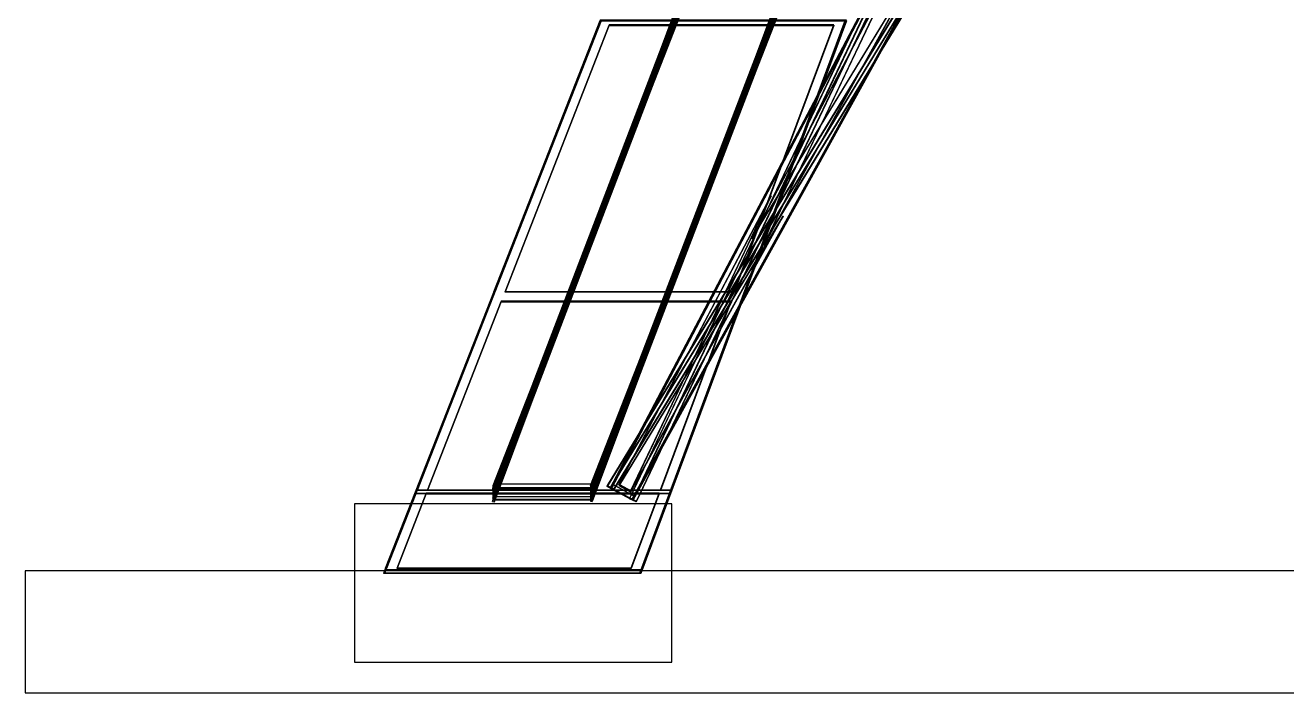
# Model space of a CAD drawing. Header units: millimetres. Extents: x -48000 to 1060615, y -2000 to 333000.
# Drawn here: x -48000 to -27314, y -2000 to 8958 of the extents above; entities that cross this region are included whole.
import ezdxf

# ---------------------------------------------------------------- set-up
doc = ezdxf.new("R2010")
doc.units = ezdxf.units.MM
doc.layers.add('D-STR-BASE', color=7, linetype='Continuous', lineweight=25)
doc.layers.add('D-STR-STRC', color=7, linetype='Continuous', lineweight=25)

msp = doc.modelspace()

# ---------------------------------------------------------------- linework, layer by layer
at = {"layer": 'D-STR-BASE'}
for points in [[(-42600, -1500), (-37400, -1500), (-37400, 1100), (-42600, 1100)], [(-42600, -1500), (-37400, -1500), (-37400, 1100), (-42600, 1100)], [(-48000, -2000), (48000, -2000), (48000, 0), (-48000, 0)]]:
    msp.add_lwpolyline(points, close=True, dxfattribs=at)
at = {"layer": 'D-STR-STRC'}
for points in [[(-40336.57, 1141.91), (-36847.72, 10478.3)], [(-40335.2, 1193.04), (-36846.35, 10529.43)], [(-40328.31, 1364.45), (-36839.46, 10501.51)], [(-36839.46, 10501.51), (-40328.31, 1364.45)], [(-40328.31, 1354.96), (-36843.81, 10484.74)], [(-36843.81, 10484.74), (-40328.31, 1354.96)], [(-40306.25, 1132.5), (-36817.4, 10468.9)], [(-40304.89, 1183.63), (-36816.03, 10520.03)], [(-35242.88, 10483), (-38731.73, 1146.61)], [(-35241.51, 10534.13), (-38730.36, 1197.74)], [(-38708.31, 1364.45), (-35219.46, 10501.51)], [(-35219.46, 10501.51), (-38708.31, 1364.45)], [(-38708.31, 1354.96), (-35223.81, 10484.74)], [(-35223.81, 10484.74), (-38708.31, 1354.96)], [(-35212.56, 10473.6), (-38701.41, 1137.21)], [(-35211.19, 10524.73), (-38700.05, 1188.33)], [(-38403.81, 1364.45), (-33592.83, 10501.51)], [(-33592.83, 10501.51), (-38403.81, 1364.45)], [(-38386.21, 1354.96), (-33582.85, 10484.74)], [(-33582.85, 10484.74), (-38386.21, 1354.96)], [(-38091.46, 1183.63), (-33650.15, 10520.03)], [(-33648.12, 10524.73), (-38089.44, 1188.33)], [(-38087.41, 1193.04), (-33646.1, 10529.43)], [(-33644.08, 10534.13), (-38085.39, 1197.74)], [(-37982.91, 1132.5), (-33541.59, 10468.9)], [(-33539.57, 10473.6), (-37980.88, 1137.21)], [(-37978.86, 1141.91), (-33537.55, 10478.3)], [(-33535.52, 10483), (-37976.84, 1146.61)], [(-37010.76, 9852.22), (-40338.39, 1336.35)], [(-37005.76, 9913.1), (-40333.39, 1397.23)], [(-40328.31, 1174.61), (-36996.32, 9897.09)], [(-36996.32, 9897.09), (-40328.31, 1174.61)], [(-40328.31, 1165.12), (-37000.68, 9880.31)], [(-37000.68, 9880.31), (-40328.31, 1165.12)], [(-36980.43, 9842.84), (-40308.07, 1326.97)], [(-36975.43, 9903.72), (-40303.06, 1387.85)], [(-38733.55, 1341.04), (-35405.92, 9856.91)], [(-38728.55, 1401.92), (-35400.92, 9917.79)], [(-38708.31, 1174.61), (-35376.32, 9897.09)], [(-35376.32, 9897.09), (-38708.31, 1174.61)], [(-38708.31, 1165.12), (-35380.68, 9880.31)], [(-35380.68, 9880.31), (-38708.31, 1165.12)], [(-38703.23, 1331.66), (-35375.6, 9847.53)], [(-38698.23, 1392.54), (-35370.59, 9908.41)], [(-33277.86, 9903.72), (-38458.5, 1387.85)], [(-38456.47, 1392.54), (-33275.83, 9908.41)], [(-33273.8, 9913.1), (-38454.44, 1397.23)], [(-38452.41, 1401.92), (-33271.77, 9917.79)], [(-33174.57, 9842.84), (-38355.21, 1326.97)], [(-38353.18, 1331.66), (-33172.54, 9847.53)], [(-33170.51, 9852.22), (-38351.15, 1336.35)], [(-38349.12, 1341.04), (-33168.48, 9856.91)], [(-38051.75, 1174.61), (-33233.15, 9897.09)], [(-33233.15, 9897.09), (-38051.75, 1174.61)], [(-38034.15, 1165.12), (-33223.17, 9880.31)], [(-33223.17, 9880.31), (-38034.15, 1165.12)], [(-42122.47, -35.2), (-38571.54, 9035.2)], [(-42122.47, -35.2), (-38571.54, 9035.2)], [(-42102.47, -35.2), (-38551.54, 9035.2)], [(-37924.23, -35.2), (-34553.3, 9035.2)], [(-37904.23, -35.2), (-34533.3, 9035.2)], [(-37904.23, -35.2), (-34533.3, 9035.2)], [(-41609.39, 1273.6), (-41588.72, 1326.4)], [(-41609.39, 1273.6), (-41588.72, 1326.4)], [(-40327.34, 1364.33), (-40304.51, 1424.12)], [(-40304.51, 1424.12), (-40327.34, 1364.33)], [(-38709.28, 1364.33), (-38686.45, 1424.12)], [(-38686.45, 1424.12), (-38709.28, 1364.33)], [(-38403.59, 1364.33), (-38372.11, 1424.12)], [(-38403.59, 1364.33), (-38372.11, 1424.12)], [(-38372.11, 1424.12), (-38403.59, 1364.33)], [(-38372.11, 1424.12), (-38403.59, 1364.33)], [(-37418.53, 1273.6), (-37398.91, 1326.4)], [(-37418.53, 1273.6), (-37398.91, 1326.4)], [(-40327.34, 1165.24), (-40305.57, 1222.27)], [(-40305.57, 1222.27), (-40327.34, 1165.24)], [(-38709.28, 1165.24), (-38687.5, 1222.27)], [(-38687.5, 1222.27), (-38709.28, 1165.24)], [(-38034.37, 1165.24), (-38002.89, 1222.27)], [(-38034.37, 1165.24), (-38002.89, 1222.27)], [(-38002.89, 1222.27), (-38034.37, 1165.24)], [(-38002.89, 1222.27), (-38034.37, 1165.24)], [(-42121.77, -35.2), (-42101.1, 17.6)], [(-42121.77, -35.2), (-42101.1, 17.6)], [(-37904.94, -35.2), (-37885.31, 17.6)], [(-37904.94, -35.2), (-37885.31, 17.6)]]:
    msp.add_lwpolyline(points, dxfattribs=at)
for points in [[(-40328.31, 1165.12), (-40328.31, 1364.45), (-36839.46, 10501.51)], [(-40328.31, 1165.12), (-36839.46, 10501.51), (-37000.68, 9880.31)], [(-37000.68, 9880.31), (-36839.46, 10501.51), (-40328.31, 1364.45)], [(-36985.54, 9875.4), (-36824.32, 10496.6), (-40313.17, 1359.54)], [(-40313.16, 1160.23), (-36824.31, 10496.62), (-36985.53, 9875.42)], [(-40313.15, 1160.61), (-40313.15, 1359.94), (-36824.3, 10497.01)], [(-35234.61, 10506.02), (-38723.47, 1169.63), (-38723.47, 1368.96)], [(-35234.6, 10506.41), (-35395.82, 9885.2), (-38723.46, 1170.01)], [(-38723.45, 1369.36), (-35395.81, 9885.22), (-35234.59, 10506.43)], [(-38708.31, 1364.45), (-35380.68, 9880.31), (-35219.46, 10501.51)], [(-35219.46, 10501.51), (-35380.68, 9880.31), (-38708.31, 1165.12)], [(-35219.46, 10501.51), (-38708.31, 1165.12), (-38708.31, 1364.45)], [(-38036.58, 1160.61), (-38406.24, 1359.94), (-33595.26, 10497.01)], [(-33224.82, 9875.4), (-33594.48, 10496.6), (-38405.46, 1359.54)], [(-38403.81, 1364.45), (-33223.17, 9880.31), (-33592.83, 10501.51)], [(-38034.15, 1165.12), (-38403.81, 1364.45), (-33592.83, 10501.51)], [(-33592.83, 10501.51), (-38034.15, 1165.12), (-38403.81, 1364.45)], [(-33223.17, 9880.31), (-33592.83, 10501.51), (-38403.81, 1364.45)], [(-38402.16, 1369.36), (-33221.52, 9885.22), (-33591.18, 10506.43)], [(-33590.4, 10506.02), (-38031.72, 1169.63), (-38401.38, 1368.96)], [(-38035.76, 1160.23), (-33594.45, 10496.62), (-33224.79, 9875.42)], [(-38034.15, 1165.12), (-33592.83, 10501.51), (-33223.17, 9880.31)], [(-33592.83, 10501.51), (-33223.17, 9880.31), (-38034.15, 1165.12)], [(-33591.22, 10506.41), (-33221.56, 9885.2), (-38032.53, 1170.01)], [(-38747.78, 5349.83), (-36933.58, 10204.76), (-37017.41, 9881.73)], [(-37017.37, 9885.1), (-36933.54, 10208.12), (-38747.74, 5456.85)], [(-38732.64, 5344.94), (-36918.43, 10199.87), (-37002.27, 9876.84)], [(-37002.23, 9880.19), (-36918.4, 10203.21), (-38732.6, 5451.94)], [(-35328.73, 10209.65), (-35412.56, 9886.63), (-37142.93, 5354.73)], [(-37142.88, 5461.76), (-35412.51, 9890.01), (-35328.67, 10213.03)], [(-35313.58, 10204.76), (-35397.41, 9881.73), (-37127.78, 5349.83)], [(-37127.74, 5456.85), (-35397.37, 9885.1), (-35313.54, 10208.12)], [(-33392.16, 9880.19), (-33584.38, 10203.21), (-36086.09, 5451.94)], [(-36084.44, 5456.85), (-33390.51, 9885.1), (-33582.73, 10208.12)], [(-33390.51, 9885.1), (-33582.73, 10208.12), (-36084.44, 5456.85)], [(-36082.79, 5461.76), (-33388.86, 9890.01), (-33581.08, 10213.03)], [(-35887.8, 5344.94), (-33578.32, 10199.87), (-33386.09, 9876.84)], [(-35886.19, 5349.83), (-33576.7, 10204.76), (-33384.48, 9881.73)], [(-33576.7, 10204.76), (-33384.48, 9881.73), (-35886.19, 5349.83)], [(-33575.09, 10209.65), (-33382.86, 9886.63), (-35884.57, 5354.73)], [(-37000.68, 9880.31), (-40328.31, 1364.45), (-40328.31, 1165.12)], [(-36985.5, 9875.85), (-40313.13, 1359.98), (-40313.13, 1160.66)], [(-38723.48, 1368.91), (-38723.48, 1169.59), (-35395.85, 9884.78)], [(-38708.31, 1364.45), (-38708.31, 1165.12), (-35380.68, 9880.31)], [(-33225.58, 9875.85), (-38406.22, 1359.98), (-38036.56, 1160.66)], [(-38403.81, 1364.45), (-38034.15, 1165.12), (-33223.17, 9880.31)], [(-33223.17, 9880.31), (-38403.81, 1364.45), (-38034.15, 1165.12)], [(-38401.4, 1368.91), (-38031.74, 1169.59), (-33220.76, 9884.78)], [(-42122.47, -29.63), (-37904.23, -29.63), (-34533.3, 9040.78), (-38571.54, 9040.78)], [(-42122.47, -35.2), (-37904.23, -35.2), (-34533.3, 9035.2), (-38571.54, 9035.2)], [(-37904.23, -41.03), (-42122.47, -41.03), (-38571.54, 9029.37), (-34533.3, 9029.37)], [(-42107.58, -41.03), (-42107.58, -41.03), (-38556.64, 9029.37), (-38556.64, 9029.37)], [(-40316.09, 4578.97), (-40316.09, 4578.97), (-38602.45, 8956.23), (-38602.45, 8956.23)], [(-40301.19, 4573.13), (-40301.19, 4573.13), (-38587.56, 8950.4), (-38587.56, 8950.4)], [(-36373.36, 4578.97), (-40132.15, 4578.97), (-38422.38, 8956.23), (-34742.71, 8956.23)], [(-36373.36, 4573.13), (-40132.15, 4573.13), (-38422.38, 8950.4), (-34742.71, 8950.4)], [(-40131.97, 4585.01), (-36373.18, 4585.01), (-34742.89, 8961.34), (-38422.57, 8961.34)], [(-40131.97, 4579.43), (-36373.18, 4579.43), (-34742.89, 8955.77), (-38422.57, 8955.77)], [(-37919.23, -29.63), (-37919.23, -29.63), (-34548.29, 9040.78), (-34548.29, 9040.78)], [(-36204.24, 4585.01), (-36204.24, 4585.01), (-34577.81, 8961.34), (-34577.81, 8961.34)], [(-36189.24, 4579.43), (-36189.24, 4579.43), (-34562.82, 8955.77), (-34562.82, 8955.77)], [(-40289.21, 1419.93), (-38482.47, 6151.67), (-40289.21, 1316.7)], [(-40274.06, 1415.42), (-38467.31, 6147.16), (-40274.06, 1312.19)], [(-36877.63, 6156.17), (-38687.71, 1312.28), (-38687.71, 1415.69)], [(-36862.47, 6151.67), (-38672.55, 1307.77), (-38672.55, 1411.18)], [(-35771.48, 6151.67), (-38075.72, 1307.77), (-38267.51, 1411.18)], [(-38265.34, 1415.42), (-35773.91, 6147.16), (-38073.9, 1312.19)], [(-35769.05, 6156.17), (-38073.29, 1312.28), (-38265.08, 1415.69)], [(-38262.91, 1419.93), (-35771.48, 6151.67), (-38071.47, 1316.7)], [(-38566.63, 5825.9), (-40294.39, 1404.32), (-40294.39, 1300.83)], [(-38551.46, 5821.43), (-40279.22, 1399.86), (-40279.22, 1296.37)], [(-38685.79, 1315.18), (-36961.8, 5830.36), (-38685.79, 1418.45)], [(-38670.62, 1310.71), (-36946.63, 5825.9), (-38670.62, 1413.98)], [(-35576.51, 5821.43), (-38266.38, 1399.86), (-38074.45, 1296.37)], [(-35574.1, 5825.9), (-38263.97, 1404.32), (-38072.04, 1300.83)], [(-38066.58, 1310.71), (-35574.1, 5825.9), (-38258.1, 1413.98)], [(-38064.18, 1315.18), (-35571.69, 5830.36), (-38255.69, 1418.45)], [(-41589.43, 1326.4), (-41589.43, 1326.4), (-40377.92, 4421.03), (-40377.92, 4421.03)], [(-41574.53, 1320.57), (-41574.53, 1320.57), (-40363.02, 4415.2), (-40363.02, 4415.2)], [(-41402.61, 1331.98), (-37585.02, 1331.98), (-36432.37, 4426.14), (-40194.02, 4426.14)], [(-37585.02, 1326.4), (-41402.61, 1326.4), (-40193.84, 4421.03), (-36432.19, 4421.03)], [(-41402.61, 1326.4), (-37585.02, 1326.4), (-36432.37, 4420.57), (-40194.02, 4420.57)], [(-37585.02, 1320.57), (-41402.61, 1320.57), (-40193.84, 4415.2), (-36432.19, 4415.2)], [(-37413.2, 1331.98), (-37413.2, 1331.98), (-36263.28, 4426.14), (-36263.28, 4426.14)], [(-37398.2, 1326.4), (-37398.2, 1326.4), (-36248.28, 4420.57), (-36248.28, 4420.57)], [(-42091.56, 43.77), (-42091.56, 43.77), (-41610.1, 1273.6), (-41610.1, 1273.6)], [(-42076.66, 37.93), (-42076.66, 37.93), (-41595.2, 1267.77), (-41595.2, 1267.77)], [(-38062.84, 43.77), (-41903.61, 43.77), (-41423.23, 1273.6), (-37604.69, 1273.6)], [(-38062.84, 37.93), (-41903.61, 37.93), (-41423.23, 1267.77), (-37604.69, 1267.77)], [(-41903.42, 49.8), (-38062.66, 49.8), (-37604.69, 1279.17), (-41423.23, 1279.17)], [(-41903.42, 44.23), (-38062.66, 44.23), (-37604.69, 1273.6), (-41423.23, 1273.6)], [(-41609.39, 1273.6), (-37418.53, 1273.6), (-37418.53, 1273.6), (-41609.39, 1273.6)], [(-41609.39, 1273.6), (-41609.39, 1273.6), (-37418.53, 1273.6), (-37418.53, 1273.6)], [(-41588.72, 1326.4), (-37398.91, 1326.4), (-37398.91, 1326.4), (-41588.72, 1326.4)], [(-41588.72, 1326.4), (-41588.72, 1326.4), (-37398.91, 1326.4), (-37398.91, 1326.4)], [(-40308.07, 1326.97), (-40303.06, 1387.85), (-40333.39, 1397.23), (-40338.39, 1336.35)], [(-40328.31, 1354.96), (-38708.31, 1354.96), (-38708.31, 1364.45), (-40328.31, 1364.45)], [(-40328.31, 1354.96), (-38708.31, 1354.96), (-38708.31, 1364.45), (-40328.31, 1364.45)], [(-40327.34, 1165.24), (-38709.28, 1165.24), (-38709.28, 1364.33), (-40327.34, 1364.33)], [(-40327.34, 1165.24), (-38709.28, 1165.24), (-38709.28, 1364.33), (-40327.34, 1364.33)], [(-40305.57, 1222.27), (-38687.5, 1222.27), (-38686.45, 1424.12), (-40304.51, 1424.12)], [(-40305.57, 1222.27), (-38687.5, 1222.27), (-38686.45, 1424.12), (-40304.51, 1424.12)], [(-38728.55, 1401.92), (-38733.55, 1341.04), (-38703.23, 1331.66), (-38698.23, 1392.54)], [(-38355.21, 1326.97), (-38458.5, 1387.85), (-38454.44, 1397.23), (-38351.15, 1336.35)], [(-38452.41, 1401.92), (-38349.12, 1341.04), (-38353.18, 1331.66), (-38456.47, 1392.54)], [(-38386.21, 1354.96), (-38386.21, 1354.96), (-38403.81, 1364.45), (-38403.81, 1364.45)], [(-38386.21, 1354.96), (-38386.21, 1354.96), (-38403.81, 1364.45), (-38403.81, 1364.45)], [(-38034.37, 1165.24), (-38034.37, 1165.24), (-38403.59, 1364.33), (-38403.59, 1364.33)], [(-38034.37, 1165.24), (-38034.37, 1165.24), (-38403.59, 1364.33), (-38403.59, 1364.33)], [(-38002.89, 1222.27), (-38002.89, 1222.27), (-38372.11, 1424.12), (-38372.11, 1424.12)], [(-38002.89, 1222.27), (-38002.89, 1222.27), (-38372.11, 1424.12), (-38372.11, 1424.12)], [(-37889.71, 49.8), (-37889.71, 49.8), (-37432.82, 1279.17), (-37432.82, 1279.17)], [(-37874.71, 44.23), (-37874.71, 44.23), (-37417.83, 1273.6), (-37417.83, 1273.6)], [(-40306.25, 1132.5), (-40304.89, 1183.63), (-40335.2, 1193.04), (-40336.57, 1141.91)], [(-38708.31, 1174.61), (-40328.31, 1174.61), (-40328.31, 1165.12), (-38708.31, 1165.12)], [(-38708.31, 1174.61), (-40328.31, 1174.61), (-40328.31, 1165.12), (-38708.31, 1165.12)], [(-38730.36, 1197.74), (-38731.73, 1146.61), (-38701.41, 1137.21), (-38700.05, 1188.33)], [(-37982.91, 1132.5), (-38091.46, 1183.63), (-38087.41, 1193.04), (-37978.86, 1141.91)], [(-38085.39, 1197.74), (-37976.84, 1146.61), (-37980.88, 1137.21), (-38089.44, 1188.33)], [(-38051.75, 1174.61), (-38051.75, 1174.61), (-38034.15, 1165.12), (-38034.15, 1165.12)], [(-38051.75, 1174.61), (-38051.75, 1174.61), (-38034.15, 1165.12), (-38034.15, 1165.12)], [(-42101.1, 17.6), (-37885.31, 17.6), (-37885.31, 17.6), (-42101.1, 17.6)], [(-42101.1, 17.6), (-42101.1, 17.6), (-37885.31, 17.6), (-37885.31, 17.6)], [(-42122.47, -35.2), (-37904.23, -35.2), (-37904.23, -35.2), (-42122.47, -35.2)], [(-42122.47, -35.2), (-42122.47, -35.2), (-42102.47, -35.2), (-42102.47, -35.2)], [(-42121.77, -35.2), (-37904.94, -35.2), (-37904.94, -35.2), (-42121.77, -35.2)], [(-42121.77, -35.2), (-42121.77, -35.2), (-37904.94, -35.2), (-37904.94, -35.2)], [(-37904.23, -35.2), (-37904.23, -35.2), (-37924.23, -35.2), (-37924.23, -35.2)]]:
    msp.add_lwpolyline(points, close=True, dxfattribs=at)

doc.saveas('drawing.dxf')
